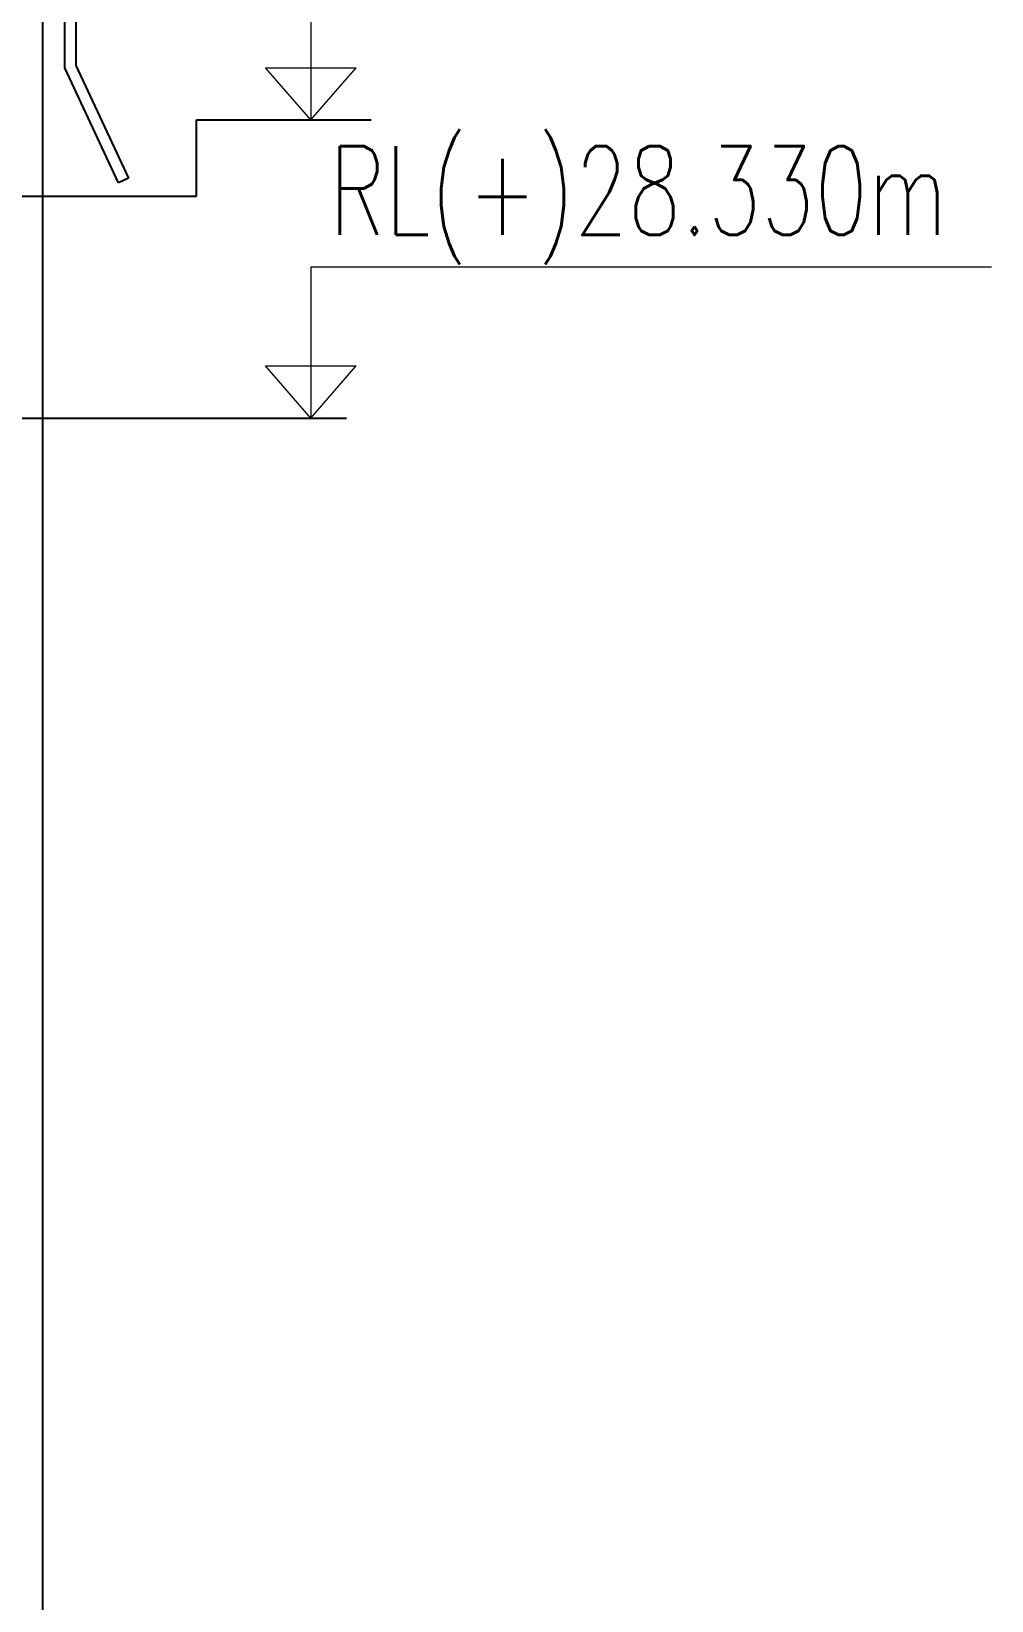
# Model space of a CAD drawing. Header units: millimetres. Extents: x -243837 to -5443, y 40 to 285140.
# Drawn here: x -105260 to -100938, y 103815 to 110879 of the extents above; entities that cross this region are included whole.
import ezdxf

# ---------------------------------------------------------------- set-up
doc = ezdxf.new("R2010")
doc.units = ezdxf.units.MM
doc.linetypes.add('CONTINOUS', pattern=[0])
doc.layers.add('DIM', color=1, linetype='Continuous', lineweight=9)
doc.layers.add('R-OBJECT', color=2, linetype='Continuous', lineweight=20)
doc.layers.add('object line', color=4, linetype='Continuous')
doc.layers.add('STRL', color=4, linetype='CONTINOUS')
doc.styles.add('KA', font='romans.shx', dxfattribs={"width": 0.7})

msp = doc.modelspace()

# ---------------------------------------------------------------- linework, layer by layer
at = {"color": 1}
for p, q in [((-104517.53, 110138.09, 3.42), (-104517.53, 110480.88, 3.42)), ((-104517.53, 110480.88, 3.42), (-103730.11, 110480.88, 3.42)), ((-106749.94, 110138.09, 3.42), (-104517.53, 110138.09, 3.42)), ((-105440.16, 109138.09, 0), (-103842.19, 109138.09, 0))]:
    msp.add_line(p, q, dxfattribs=at)
at = {"layer": 'object line', "color": 6}
msp.add_line((-105210.16, 116739.15), (-105210.16, 92108.09), dxfattribs=at)
at = {"layer": 'R-OBJECT', "color": 1, "ltscale": 10}
for p, q in [((-104002.06, 111162.8, 159.78), (-104002.06, 110480.88, 159.78)), ((-104002.06, 110480.88, 159.78), (-104206.07, 110715.83, 159.78)), ((-104206.07, 110715.83, 159.78), (-103798.06, 110715.83, 159.78)), ((-104002.06, 110480.88, 159.78), (-103798.06, 110715.83, 159.78)), ((-104002.06, 109820.02, 159.78), (-104002.06, 109138.09, 159.78)), ((-104002.06, 109820.02, 159.78), (-100938.25, 109820.02, 159.78)), ((-104002.06, 109138.09, 159.78), (-104206.07, 109373.04, 159.78)), ((-104206.07, 109373.04, 159.78), (-103798.06, 109373.04, 159.78)), ((-104002.06, 109138.09, 159.78), (-103798.06, 109373.04, 159.78))]:
    msp.add_line(p, q, dxfattribs=at)
at = {"layer": 'STRL', "color": 6}
for p, q in [((-105110.16, 110714.87, -72.7), (-105110.16, 115021.78, 181.34)), ((-105060.16, 115021.78, 181.34), (-105060.16, 110725.95, -73.68)), ((-104868.63, 110196.88, 11.83), (-105110.16, 110714.87, 11.83)), ((-105060.16, 110725.95, 11.83), (-104823.31, 110218.01, 11.83)), ((-104823.31, 110218.01, 11.83), (-104868.63, 110196.88, 11.83))]:
    msp.add_line(p, q, dxfattribs=at)

# ---------------------------------------------------------------- texts
at = {"layer": 'DIM', "color": 2, "ltscale": 10, "insert": (-102527.73, 110096.07, 0), "char_height": 400, "attachment_point": 5, "style": 'KA'}
msp.add_mtext('\\A1;RL(+)28.330m', dxfattribs=at)

doc.saveas('drawing.dxf')
